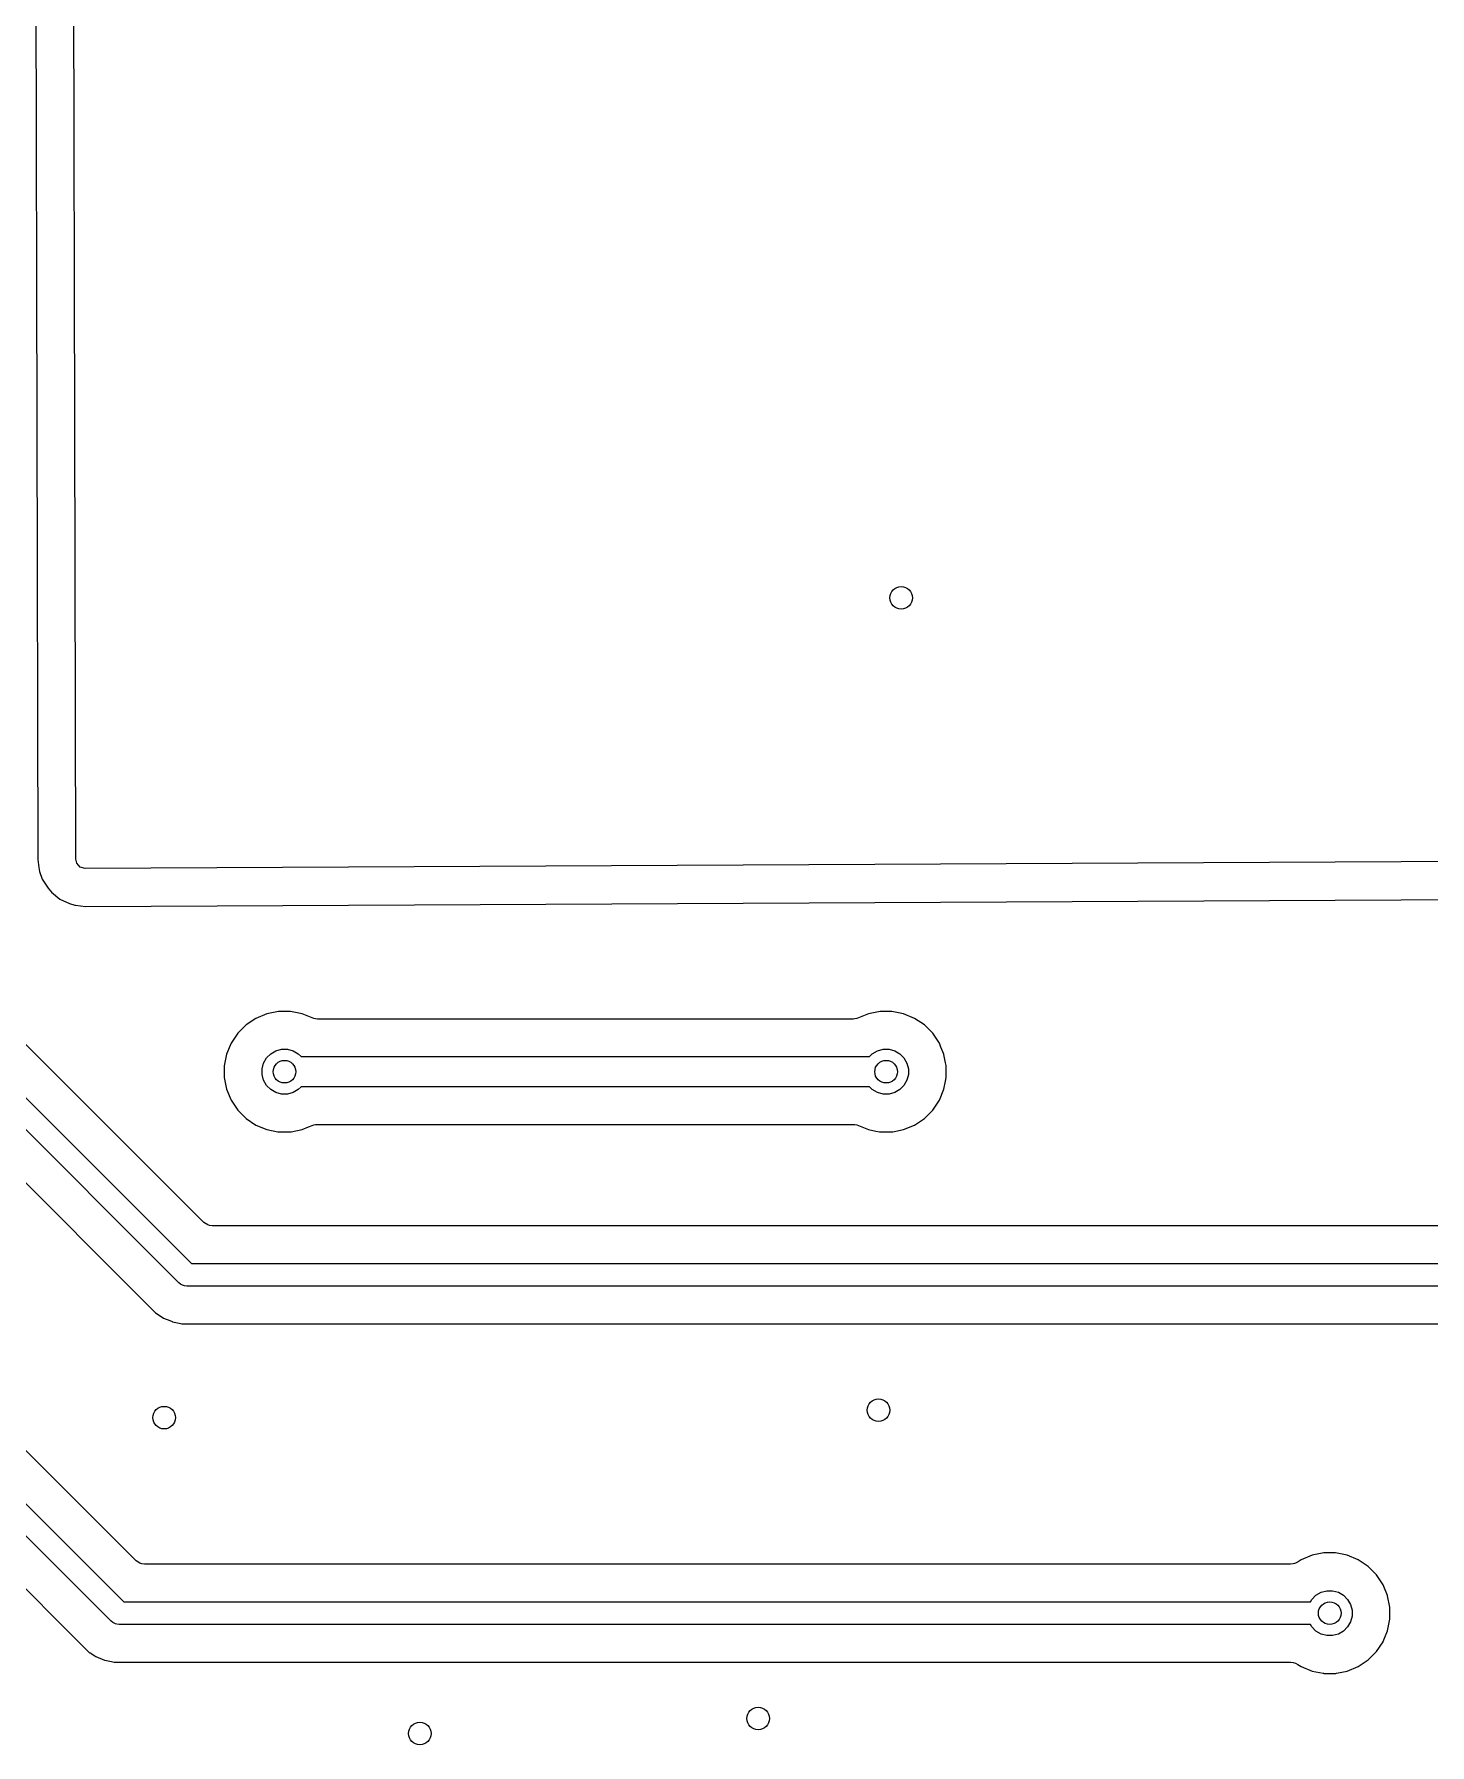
# Model space of a CAD drawing. Header units: inches. Extents: x -1.73 to 1.75, y 0.02 to 4.69.
# Drawn here: x -0.824 to -0.093, y 2.53 to 3.425 of the extents above; entities that cross this region are included whole.
import ezdxf

# ---------------------------------------------------------------- set-up
doc = ezdxf.new("R2010")
doc.units = ezdxf.units.IN
doc.header["$MEASUREMENT"] = 0
doc.layers.add('BLACK', color=250, linetype='CONTINUOUS')

msp = doc.modelspace()

# ---------------------------------------------------------------- linework, layer by layer
at = {"layer": 'BLACK', "linetype": 'CONTINUOUS'}
for p, q in [((-0.82309, 3.45975), (-0.82255, 3.22052)), ((-0.80265, 3.22056), (-0.80319, 3.4598)), ((-0.82255, 3.22052), (-0.82205, 2.99304)), ((-0.80214, 2.99309), (-0.80265, 3.22056)), ((-0.82205, 2.99304), (-0.82157, 2.98878)), ((-0.80169, 2.99105), (-0.80214, 2.99309)), ((-0.79988, 2.98898), (-0.80169, 2.99105)), ((1.25598, 2.99897), (-0.79724, 2.98821)), ((-0.82157, 2.98878), (-0.82157, 2.98878)), ((-0.82157, 2.98878), (-0.82112, 2.98674)), ((-0.82112, 2.98674), (-0.82112, 2.98674)), ((-0.82112, 2.98674), (-0.81975, 2.98268)), ((-0.81975, 2.98268), (-0.81666, 2.97793)), ((-0.79724, 2.98821), (-0.79988, 2.98898)), ((-0.81666, 2.97793), (-0.81666, 2.97793)), ((-0.81666, 2.97793), (-0.81485, 2.97586)), ((-0.81485, 2.97586), (-0.81485, 2.97586)), ((-0.81485, 2.97586), (-0.81055, 2.97218)), ((-0.79713, 2.96831), (1.25593, 2.97907)), ((-0.81055, 2.97218), (-0.81055, 2.97218)), ((-0.81055, 2.97218), (-0.81055, 2.97218)), ((-0.81055, 2.97218), (-0.80539, 2.96985)), ((-0.80539, 2.96985), (-0.80274, 2.96909)), ((-0.80274, 2.96909), (-0.80274, 2.96909)), ((-0.80274, 2.96909), (-0.80274, 2.96909)), ((-0.80274, 2.96909), (-0.80274, 2.96909)), ((-0.80274, 2.96909), (-0.80242, 2.96904)), ((-0.80242, 2.96904), (-0.80241, 2.96904)), ((-0.80241, 2.96904), (-0.79713, 2.96831)), ((-0.81107, 2.87879), (-0.88979, 2.9575)), ((-0.91142, 2.95127), (-0.74165, 2.7815)), ((-0.74827, 2.77141), (-0.9215, 2.94464)), ((-0.70211, 2.91219), (-0.70784, 2.90982)), ((-0.69602, 2.91341), (-0.70211, 2.91219)), ((-0.70211, 2.91219), (-0.70211, 2.91219)), ((-0.68981, 2.91341), (-0.69602, 2.91341)), ((-0.69602, 2.91341), (-0.69602, 2.91341)), ((-0.69602, 2.91341), (-0.69602, 2.91341)), ((-0.68372, 2.91219), (-0.68981, 2.91341)), ((-0.68981, 2.91341), (-0.68981, 2.91341)), ((-0.68981, 2.91341), (-0.68981, 2.91341)), ((-0.67848, 2.91002), (-0.68372, 2.91219)), ((-0.68372, 2.91219), (-0.68372, 2.91219)), ((-0.38715, 2.91219), (-0.39239, 2.91002)), ((-0.38714, 2.91219), (-0.38715, 2.91219)), ((-0.38106, 2.91341), (-0.38714, 2.91219)), ((-0.37485, 2.91341), (-0.38106, 2.91341)), ((-0.38106, 2.91341), (-0.38106, 2.91341)), ((-0.38106, 2.91341), (-0.38106, 2.91341)), ((-0.36876, 2.91219), (-0.37485, 2.91341)), ((-0.37485, 2.91341), (-0.37485, 2.91341)), ((-0.37485, 2.91341), (-0.37485, 2.91341)), ((-0.36302, 2.90982), (-0.36876, 2.91219)), ((-0.36876, 2.91219), (-0.36876, 2.91219)), ((-0.71739, 2.90198), (-0.72084, 2.89682)), ((-0.713, 2.90637), (-0.71739, 2.90198)), ((-0.71739, 2.90198), (-0.71739, 2.90198)), ((-0.71739, 2.90198), (-0.71739, 2.90198)), ((-0.70784, 2.90982), (-0.713, 2.90637)), ((-0.713, 2.90637), (-0.713, 2.90637)), ((-0.713, 2.90637), (-0.713, 2.90637)), ((-0.70784, 2.90982), (-0.70784, 2.90982)), ((-0.70784, 2.90982), (-0.70784, 2.90982)), ((-0.67757, 2.90975), (-0.67848, 2.91002)), ((-0.67664, 2.90956), (-0.67757, 2.90975)), ((-0.67569, 2.90947), (-0.67664, 2.90956)), ((-0.39518, 2.90947), (-0.67569, 2.90947)), ((-0.39423, 2.90956), (-0.39518, 2.90947)), ((-0.3933, 2.90975), (-0.39423, 2.90956)), ((-0.39239, 2.91002), (-0.3933, 2.90975)), ((-0.35786, 2.90637), (-0.36302, 2.90982)), ((-0.36302, 2.90982), (-0.36302, 2.90982)), ((-0.36302, 2.90982), (-0.36302, 2.90982)), ((-0.36302, 2.90982), (-0.36302, 2.90982)), ((-0.36302, 2.90982), (-0.36302, 2.90982)), ((-0.35347, 2.90198), (-0.35786, 2.90637)), ((-0.35786, 2.90637), (-0.35786, 2.90637)), ((-0.35786, 2.90637), (-0.35786, 2.90637)), ((-0.35002, 2.89682), (-0.35347, 2.90198)), ((-0.35347, 2.90198), (-0.35347, 2.90198)), ((-0.35347, 2.90198), (-0.35347, 2.90198)), ((-0.72084, 2.89682), (-0.72322, 2.89108)), ((-0.72084, 2.89682), (-0.72084, 2.89682)), ((-0.72084, 2.89682), (-0.72084, 2.89682)), ((-0.7001, 2.89126), (-0.69743, 2.8928)), ((-0.69743, 2.8928), (-0.69446, 2.8936)), ((-0.69446, 2.8936), (-0.69137, 2.8936)), ((-0.69137, 2.8936), (-0.68839, 2.8928)), ((-0.68839, 2.8928), (-0.68572, 2.89126)), ((-0.38514, 2.89126), (-0.38247, 2.8928)), ((-0.38247, 2.8928), (-0.37949, 2.8936)), ((-0.37949, 2.8936), (-0.37641, 2.8936)), ((-0.37641, 2.8936), (-0.37343, 2.8928)), ((-0.37343, 2.8928), (-0.37076, 2.89126)), ((-0.34919, 2.8948), (-0.35002, 2.89682)), ((-0.35002, 2.89682), (-0.35002, 2.89682)), ((-0.34765, 2.89108), (-0.34919, 2.8948)), ((-0.72322, 2.89108), (-0.72443, 2.88499)), ((-0.72443, 2.88499), (-0.72443, 2.87879)), ((-0.72322, 2.89108), (-0.72322, 2.89108)), ((-0.70462, 2.88343), (-0.70383, 2.88641)), ((-0.70462, 2.88035), (-0.70462, 2.88343)), ((-0.70383, 2.88641), (-0.70228, 2.88908)), ((-0.70228, 2.88908), (-0.7001, 2.89126)), ((-0.68572, 2.89126), (-0.68423, 2.88976)), ((-0.68423, 2.88976), (-0.38664, 2.88976)), ((-0.38664, 2.88976), (-0.38514, 2.89126)), ((-0.37076, 2.89126), (-0.36858, 2.88908)), ((-0.36858, 2.88908), (-0.36704, 2.88641)), ((-0.36704, 2.88641), (-0.36624, 2.88343)), ((-0.36624, 2.88343), (-0.36624, 2.88035)), ((-0.34762, 2.89093), (-0.34765, 2.89108)), ((-0.34676, 2.88661), (-0.34762, 2.89093)), ((-0.34645, 2.88508), (-0.34676, 2.88661)), ((-0.34644, 2.885), (-0.34645, 2.88508)), ((-0.34644, 2.87879), (-0.34644, 2.885)), ((-0.73521, 2.80292), (-0.81107, 2.87879)), ((-0.72443, 2.87879), (-0.72443, 2.87879)), ((-0.72443, 2.87879), (-0.72322, 2.8727)), ((-0.70383, 2.87737), (-0.70462, 2.88035)), ((-0.70228, 2.8747), (-0.70383, 2.87737)), ((-0.7001, 2.87252), (-0.70228, 2.8747)), ((-0.36858, 2.8747), (-0.37076, 2.87252)), ((-0.36704, 2.87737), (-0.36858, 2.8747)), ((-0.36624, 2.88035), (-0.36704, 2.87737)), ((-0.34765, 2.8727), (-0.34679, 2.87701)), ((-0.34679, 2.87701), (-0.34644, 2.87879)), ((-0.72322, 2.8727), (-0.72322, 2.8727)), ((-0.72322, 2.8727), (-0.72084, 2.86696)), ((-0.72084, 2.86696), (-0.72084, 2.86696)), ((-0.72084, 2.86696), (-0.72084, 2.86696)), ((-0.72084, 2.86696), (-0.71739, 2.8618)), ((-0.69743, 2.87098), (-0.7001, 2.87252)), ((-0.69446, 2.87018), (-0.69743, 2.87098)), ((-0.69137, 2.87018), (-0.69446, 2.87018)), ((-0.68839, 2.87098), (-0.69137, 2.87018)), ((-0.68572, 2.87252), (-0.68839, 2.87098)), ((-0.68423, 2.87402), (-0.68572, 2.87252)), ((-0.38664, 2.87402), (-0.68423, 2.87402)), ((-0.38514, 2.87252), (-0.38664, 2.87402)), ((-0.38247, 2.87098), (-0.38514, 2.87252)), ((-0.37949, 2.87018), (-0.38247, 2.87098)), ((-0.37641, 2.87018), (-0.37949, 2.87018)), ((-0.37343, 2.87098), (-0.37641, 2.87018)), ((-0.37076, 2.87252), (-0.37343, 2.87098)), ((-0.35347, 2.8618), (-0.35002, 2.86696)), ((-0.35002, 2.86696), (-0.34765, 2.8727)), ((-0.71739, 2.8618), (-0.71739, 2.8618)), ((-0.71739, 2.8618), (-0.713, 2.85741)), ((-0.713, 2.85741), (-0.713, 2.85741)), ((-0.713, 2.85741), (-0.713, 2.85741)), ((-0.713, 2.85741), (-0.70784, 2.85396)), ((-0.36302, 2.85396), (-0.35786, 2.85741)), ((-0.35786, 2.85741), (-0.35581, 2.85946)), ((-0.35581, 2.85946), (-0.35347, 2.8618)), ((-0.35347, 2.8618), (-0.35347, 2.8618)), ((-0.70784, 2.85396), (-0.70784, 2.85396)), ((-0.70784, 2.85396), (-0.70211, 2.85159)), ((-0.70211, 2.85159), (-0.70211, 2.85159)), ((-0.70211, 2.85159), (-0.69632, 2.85043)), ((-0.69632, 2.85043), (-0.69621, 2.85041)), ((-0.69621, 2.85041), (-0.69602, 2.85037)), ((-0.69602, 2.85037), (-0.68981, 2.85037)), ((-0.68981, 2.85037), (-0.68965, 2.85037)), ((-0.68965, 2.85037), (-0.68934, 2.85047)), ((-0.68934, 2.85047), (-0.68372, 2.85159)), ((-0.68372, 2.85159), (-0.68028, 2.85301)), ((-0.68028, 2.85301), (-0.67848, 2.85376)), ((-0.67848, 2.85376), (-0.67757, 2.85403)), ((-0.67757, 2.85403), (-0.67664, 2.85422)), ((-0.67664, 2.85422), (-0.67569, 2.85431)), ((-0.67569, 2.85431), (-0.39518, 2.85431)), ((-0.39518, 2.85431), (-0.39423, 2.85422)), ((-0.39423, 2.85422), (-0.3933, 2.85403)), ((-0.3933, 2.85403), (-0.39239, 2.85376)), ((-0.39239, 2.85376), (-0.38715, 2.85159)), ((-0.38715, 2.85159), (-0.38715, 2.85159)), ((-0.38715, 2.85159), (-0.38715, 2.85159)), ((-0.38715, 2.85159), (-0.38715, 2.85159)), ((-0.38715, 2.85159), (-0.38327, 2.85081)), ((-0.38327, 2.85081), (-0.38136, 2.85043)), ((-0.38136, 2.85043), (-0.38125, 2.85041)), ((-0.38125, 2.85041), (-0.38106, 2.85037)), ((-0.38106, 2.85037), (-0.37485, 2.85037)), ((-0.37485, 2.85037), (-0.37469, 2.85037)), ((-0.37469, 2.85037), (-0.37438, 2.85047)), ((-0.37438, 2.85047), (-0.36876, 2.85159)), ((-0.36876, 2.85159), (-0.36302, 2.85396)), ((-0.84681, 2.84209), (-0.76042, 2.7557)), ((-0.98622, 2.81347), (-0.77708, 2.60433)), ((-0.77064, 2.62576), (-0.96459, 2.81971)), ((-0.7837, 2.59425), (-0.9963, 2.80685)), ((-0.73313, 2.80169), (-0.73521, 2.80292)), ((-0.73214, 2.8014), (-0.73313, 2.80169)), ((-0.73076, 2.8012), (-0.73214, 2.8014)), ((0.5537, 2.8012), (-0.73076, 2.8012)), ((-0.74165, 2.7815), (0.55118, 2.7815)), ((-0.74738, 2.77068), (-0.74827, 2.77141)), ((-0.74624, 2.77021), (-0.74738, 2.77068)), ((-0.74525, 2.7698), (-0.74624, 2.77021)), ((-0.74409, 2.76969), (-0.74525, 2.7698)), ((0.54873, 2.76969), (-0.74409, 2.76969)), ((-0.76042, 2.7557), (-0.7586, 2.75448)), ((-0.7586, 2.75448), (-0.75623, 2.7529)), ((-0.75623, 2.7529), (-0.75302, 2.75157)), ((-0.75302, 2.75157), (-0.75179, 2.75106)), ((-0.75179, 2.75106), (-0.75161, 2.75097)), ((-0.75161, 2.75097), (-0.75156, 2.75096)), ((-0.75156, 2.75096), (-0.75156, 2.75096)), ((-0.75156, 2.75096), (-0.75156, 2.75096)), ((-0.75156, 2.75096), (-0.75156, 2.75096)), ((-0.75156, 2.75096), (-0.75156, 2.75096)), ((-0.75156, 2.75096), (-0.74803, 2.75026)), ((-0.74803, 2.75026), (-0.74662, 2.74998)), ((-0.74662, 2.74998), (-0.74662, 2.74998)), ((-0.74662, 2.74998), (-0.74662, 2.74998)), ((-0.74662, 2.74998), (0.53785, 2.74998)), ((-0.90243, 2.6851), (-0.79585, 2.57853)), ((-0.76856, 2.62452), (-0.77064, 2.62576)), ((-0.76757, 2.62423), (-0.76856, 2.62452)), ((-0.7662, 2.62404), (-0.76757, 2.62423)), ((-0.16621, 2.62404), (-0.7662, 2.62404)), ((-0.16475, 2.62426), (-0.16621, 2.62404)), ((-0.16404, 2.62448), (-0.16475, 2.62426)), ((-0.16351, 2.62465), (-0.16404, 2.62448)), ((-0.16225, 2.62525), (-0.16351, 2.62465)), ((-0.16174, 2.62559), (-0.16225, 2.62525)), ((-0.1606, 2.62635), (-0.16174, 2.62559)), ((-0.16174, 2.62559), (-0.16174, 2.62559)), ((-0.15486, 2.62873), (-0.1606, 2.62635)), ((-0.1606, 2.62635), (-0.1606, 2.62635)), ((-0.14877, 2.62994), (-0.15486, 2.62873)), ((-0.15486, 2.62873), (-0.15486, 2.62873)), ((-0.14257, 2.62994), (-0.14877, 2.62994)), ((-0.14877, 2.62994), (-0.14877, 2.62994)), ((-0.14877, 2.62994), (-0.14877, 2.62994)), ((-0.13648, 2.62873), (-0.14257, 2.62994)), ((-0.14257, 2.62994), (-0.14257, 2.62994)), ((-0.14257, 2.62994), (-0.14257, 2.62994)), ((-0.13074, 2.62635), (-0.13648, 2.62873)), ((-0.13648, 2.62873), (-0.13648, 2.62873)), ((-0.12558, 2.62291), (-0.13074, 2.62635)), ((-0.13074, 2.62635), (-0.13074, 2.62635)), ((-0.13074, 2.62635), (-0.13074, 2.62635)), ((-0.13074, 2.62635), (-0.13074, 2.62635)), ((-0.13074, 2.62635), (-0.13074, 2.62635)), ((-0.12558, 2.6229), (-0.12558, 2.62291)), ((-0.12558, 2.62291), (-0.12558, 2.62291)), ((-0.12119, 2.61852), (-0.12558, 2.6229)), ((-0.11774, 2.61335), (-0.12119, 2.61852)), ((-0.12119, 2.61852), (-0.12119, 2.61852)), ((-0.12119, 2.61852), (-0.12119, 2.61852)), ((-0.15504, 2.60562), (-0.15286, 2.6078)), ((-0.15286, 2.6078), (-0.15019, 2.60934)), ((-0.15019, 2.60934), (-0.14721, 2.61014)), ((-0.14721, 2.61014), (-0.14413, 2.61014)), ((-0.14413, 2.61014), (-0.14115, 2.60934)), ((-0.14115, 2.60934), (-0.13848, 2.6078)), ((-0.13848, 2.6078), (-0.1363, 2.60562)), ((-0.11735, 2.6124), (-0.11774, 2.61335)), ((-0.11774, 2.61335), (-0.11774, 2.61335)), ((-0.11774, 2.61335), (-0.11774, 2.61335)), ((-0.11734, 2.61239), (-0.11735, 2.6124)), ((-0.11536, 2.60762), (-0.11734, 2.61239)), ((-0.11534, 2.60748), (-0.11536, 2.60762)), ((-0.11417, 2.60162), (-0.11534, 2.60748)), ((-0.11534, 2.60748), (-0.11534, 2.60748)), ((-0.11534, 2.60748), (-0.11534, 2.60748)), ((-0.77708, 2.60433), (-0.15578, 2.60433)), ((-0.15578, 2.60433), (-0.15504, 2.60562)), ((-0.1363, 2.60562), (-0.13476, 2.60295)), ((-0.13476, 2.60295), (-0.13396, 2.59997)), ((-0.13396, 2.59688), (-0.13476, 2.59391)), ((-0.13396, 2.59997), (-0.13396, 2.59688)), ((-0.11415, 2.60154), (-0.11417, 2.60162)), ((-0.11415, 2.60153), (-0.11415, 2.60154)), ((-0.11415, 2.59532), (-0.11415, 2.60153)), ((-0.11415, 2.60153), (-0.11415, 2.60153)), ((-0.78281, 2.59351), (-0.7837, 2.59425)), ((-0.7813, 2.59289), (-0.78281, 2.59351)), ((-0.78068, 2.59263), (-0.7813, 2.59289)), ((-0.77953, 2.59252), (-0.78068, 2.59263)), ((-0.15578, 2.59252), (-0.77953, 2.59252)), ((-0.15504, 2.59124), (-0.15578, 2.59252)), ((-0.15286, 2.58905), (-0.15504, 2.59124)), ((-0.15019, 2.58751), (-0.15286, 2.58905)), ((-0.13848, 2.58905), (-0.14115, 2.58751)), ((-0.1363, 2.59124), (-0.13848, 2.58905)), ((-0.13476, 2.59391), (-0.1363, 2.59124)), ((-0.117, 2.58527), (-0.11536, 2.58923)), ((-0.11536, 2.58923), (-0.11415, 2.59532)), ((-0.14721, 2.58672), (-0.15019, 2.58751)), ((-0.14413, 2.58672), (-0.14721, 2.58672)), ((-0.14115, 2.58751), (-0.14413, 2.58672)), ((-0.12119, 2.57834), (-0.11774, 2.5835)), ((-0.11774, 2.5835), (-0.11771, 2.58357)), ((-0.11771, 2.58357), (-0.117, 2.58527)), ((-0.79585, 2.57853), (-0.79569, 2.5784)), ((-0.79569, 2.5784), (-0.79516, 2.57789)), ((-0.79516, 2.57789), (-0.79502, 2.57774)), ((-0.79502, 2.57774), (-0.79454, 2.57763)), ((-0.79454, 2.57763), (-0.79416, 2.5774)), ((-0.79416, 2.5774), (-0.79225, 2.57613)), ((-0.79225, 2.57613), (-0.79166, 2.57573)), ((-0.79166, 2.57573), (-0.78722, 2.57389)), ((-0.78722, 2.57389), (-0.78705, 2.57381)), ((-0.78705, 2.57381), (-0.787, 2.5738)), ((-0.787, 2.5738), (-0.787, 2.5738)), ((-0.787, 2.5738), (-0.787, 2.5738)), ((-0.787, 2.5738), (-0.787, 2.5738)), ((-0.787, 2.5738), (-0.787, 2.5738)), ((-0.787, 2.5738), (-0.78347, 2.5731)), ((-0.78347, 2.5731), (-0.78205, 2.57281)), ((-0.78205, 2.57281), (-0.78205, 2.57281)), ((-0.78205, 2.57281), (-0.78205, 2.57281)), ((-0.78205, 2.57281), (-0.16625, 2.57281)), ((-0.16625, 2.57281), (-0.16488, 2.57262)), ((-0.16488, 2.57262), (-0.16362, 2.57225)), ((-0.16362, 2.57225), (-0.16229, 2.57162)), ((-0.16229, 2.57162), (-0.1606, 2.5705)), ((-0.1606, 2.5705), (-0.1606, 2.5705)), ((-0.1606, 2.5705), (-0.1606, 2.5705)), ((-0.1606, 2.5705), (-0.15486, 2.56812)), ((-0.13648, 2.56812), (-0.13074, 2.5705)), ((-0.13074, 2.5705), (-0.12558, 2.57395)), ((-0.12558, 2.57395), (-0.12119, 2.57834)), ((-0.15486, 2.56812), (-0.15486, 2.56812)), ((-0.15486, 2.56812), (-0.15486, 2.56812)), ((-0.15486, 2.56812), (-0.15486, 2.56812)), ((-0.15486, 2.56812), (-0.14907, 2.56697)), ((-0.14907, 2.56697), (-0.14897, 2.56694)), ((-0.14897, 2.56694), (-0.14877, 2.56691)), ((-0.14877, 2.56691), (-0.14257, 2.56691)), ((-0.14257, 2.56691), (-0.1424, 2.56691)), ((-0.1424, 2.56691), (-0.14209, 2.567)), ((-0.14209, 2.567), (-0.13648, 2.56812))]:
    msp.add_line(p, q, dxfattribs=at)
at = {"layer": 'BLACK'}
for centre in [(-0.37008, 3.12992), (-0.69291, 2.88189), (-0.37795, 2.88189), (-0.75591, 2.70079), (-0.38189, 2.70472), (-0.14567, 2.59843), (-0.44488, 2.54331), (-0.62205, 2.53543)]:
    msp.add_circle(centre, 0.00591, dxfattribs=at)
at = {"layer": 'WHITE'}
for centre in [(-0.37008, 3.12992), (-0.69291, 2.88189), (-0.37795, 2.88189), (-0.75591, 2.70079), (-0.38189, 2.70472), (-0.14567, 2.59843), (-0.44488, 2.54331), (-0.62205, 2.53543)]:
    msp.add_circle(centre, 0.00591, dxfattribs=at)

doc.saveas('drawing.dxf')
